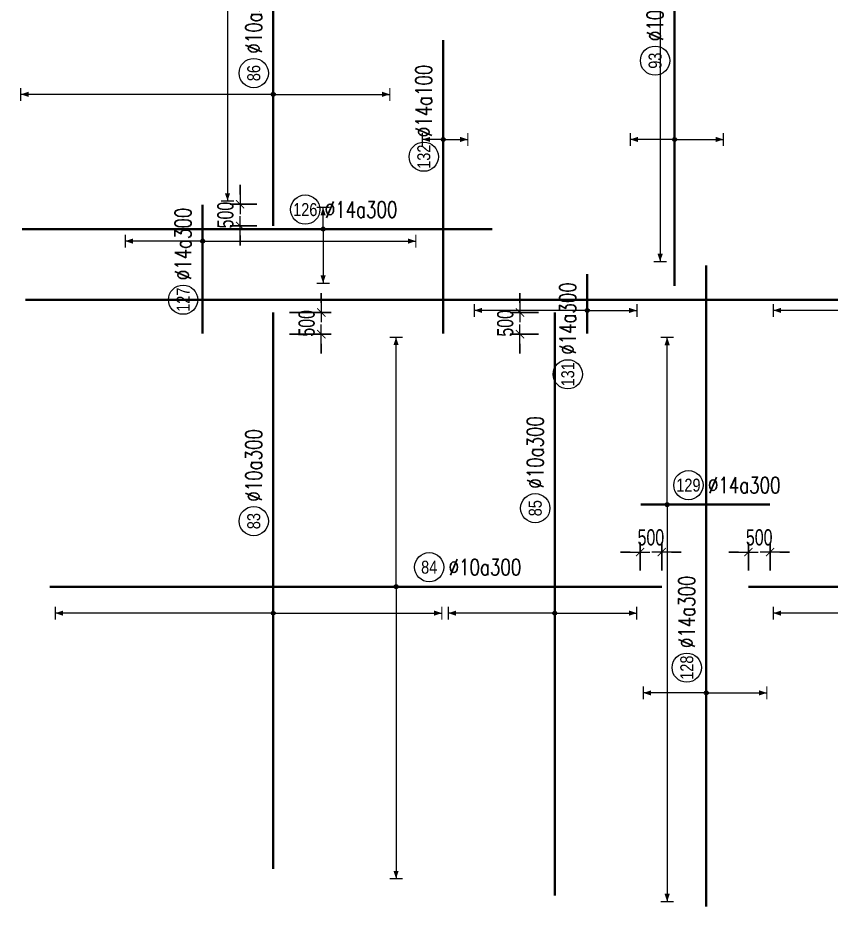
# Model space of a CAD drawing. Header units: millimetres. Extents: x -179076 to 505271, y -18667 to 80933.
# Drawn here: x 29846 to 48629, y 37214 to 58000 of the extents above; entities that cross this region are included whole.
import ezdxf
from ezdxf.enums import TextEntityAlignment as Align

# ---------------------------------------------------------------- set-up
doc = ezdxf.new("R2010")
doc.units = ezdxf.units.MM
doc.layers.get('0').update_dxf_attribs({"lineweight": 20})
doc.layers.get('Defpoints').update_dxf_attribs({"color": 151, "lineweight": 9})
for name, color, linetype, lineweight in [('NDC_S_DIM', 1, 'Continuous', 15), ('NDC_S_REBAR', 4, 'Continuous', 35), ('NDC_S_VN TEXT', 7, 'Continuous', 20)]:
    doc.layers.add(name, color=color, linetype=linetype, lineweight=lineweight)
doc.styles.add('ARIAL', font='arial.ttf', dxfattribs={"width": 0.8})
doc.styles.add('NDC_DIM', font='', dxfattribs={"width": 0.75})
doc.styles.add('NDC_EN TXT', font='romans.shx', dxfattribs={"width": 0.8})
doc.styles.get('NDC_DIM').set_extended_font_data('Dotum')
doc.dimstyles.new('NDC_dim_150', dxfattribs={"dimscale": 150, "dimtxt": 2.5, "dimasz": 1.5, "dimexe": 1.5, "dimexo": 2.5, "dimgap": 1, "dimtad": 1, "dimdec": 0, "dimzin": 0, "dimdsep": 46, "dimtxsty": 'NDC_DIM', "dimblk": 'DIMMARK', "dimcen": 0.09, "dimdle": 1.2, "dimclrd": 1, "dimclre": 1, "dimclrt": 3, "dimadec": 0, "dimazin": 0, "dimtfac": 1, "dimtdec": 0, "dimtix": 1, "dimtofl": 0, "dimtmove": 0, "dimatfit": 3, "dimfxl": 8, "dimfxlon": 1, "dimtolj": 1, "dimtzin": 0, "dimarcsym": 0})

# ---------------------------------------------------------------- blocks, each defined once
blk = doc.blocks.new('DIMMARK')
at = {"layer": 'NDC_S_DIM', "color": 1}
blk.add_line((-1.5, 0), (1, 0), dxfattribs=at)
at = {"layer": 'NDC_S_DIM', "color": 2, "const_width": 0.1}
blk.add_lwpolyline([(-0.424, -0.424), (0.424, 0.424)], dxfattribs=at)
blk = doc.blocks.new('*D261')
at = {"layer": 'Defpoints', "color": 0, "transparency": 16777216}
for p in [(47200, 45665), (46700, 44864), (47200, 44864)]:
    blk.add_point(p, dxfattribs=at)
at = {"layer": 'NDC_S_DIM', "color": 1, "lineweight": -2, "transparency": 16777216}
for p, q in [((46700, 45239), (46700, 45890)), ((47200, 45239), (47200, 45890)), ((46475, 45665), (46250, 45665)), ((47425, 45665), (47650, 45665))]:
    blk.add_line(p, q, dxfattribs=at)
at = {"layer": 'NDC_S_DIM', "color": 1, "lineweight": -2, "transparency": 16777216, "xscale": 225, "yscale": 225, "zscale": 225}
blk.add_blockref('DIMMARK', (46700, 45665), dxfattribs=at)
at = {"layer": 'NDC_S_DIM', "color": 1, "lineweight": -2, "transparency": 16777216, "xscale": 225, "yscale": 225, "zscale": 225, "rotation": 180}
blk.add_blockref('DIMMARK', (47200, 45665), dxfattribs=at)
at = {"layer": 'NDC_S_DIM', "color": 3, "transparency": 16777216, "insert": (46950, 46003), "char_height": 375, "attachment_point": 5, "style": 'NDC_DIM'}
blk.add_mtext('\\A1;500', dxfattribs=at)
blk = doc.blocks.new('*D262')
at = {"layer": 'Defpoints', "color": 0, "transparency": 16777216}
for p in [(44200, 45665), (44200, 44864), (44700, 44864)]:
    blk.add_point(p, dxfattribs=at)
at = {"layer": 'NDC_S_DIM', "color": 1, "lineweight": -2, "transparency": 16777216}
for p, q in [((44200, 45239), (44200, 45890)), ((44700, 45239), (44700, 45890)), ((43975, 45665), (43750, 45665)), ((44925, 45665), (45150, 45665))]:
    blk.add_line(p, q, dxfattribs=at)
at = {"layer": 'NDC_S_DIM', "color": 1, "lineweight": -2, "transparency": 16777216, "xscale": 225, "yscale": 225, "zscale": 225}
blk.add_blockref('DIMMARK', (44200, 45665), dxfattribs=at)
at = {"layer": 'NDC_S_DIM', "color": 1, "lineweight": -2, "transparency": 16777216, "xscale": 225, "yscale": 225, "zscale": 225, "rotation": 180}
blk.add_blockref('DIMMARK', (44700, 45665), dxfattribs=at)
at = {"layer": 'NDC_S_DIM', "color": 3, "transparency": 16777216, "insert": (44450, 46003), "char_height": 375, "attachment_point": 5, "style": 'NDC_DIM'}
blk.add_mtext('\\A1;500', dxfattribs=at)
blk = doc.blocks.new('*D268')
at = {"layer": 'Defpoints', "color": 0, "transparency": 16777216}
for p in [(42230, 51198), (41429, 50698), (42230, 50698)]:
    blk.add_point(p, dxfattribs=at)
at = {"layer": 'NDC_S_DIM', "color": 1, "lineweight": -2, "transparency": 16777216}
for p, q in [((41429, 51423), (41429, 51648)), ((41855, 51198), (41204, 51198)), ((41855, 50698), (41204, 50698)), ((41429, 50473), (41429, 50248))]:
    blk.add_line(p, q, dxfattribs=at)
at = {"layer": 'NDC_S_DIM', "color": 1, "lineweight": -2, "transparency": 16777216, "xscale": 225, "yscale": 225, "zscale": 225}
for p, rotation in [((41429, 51198), 270), ((41429, 50698), 90)]:
    blk.add_blockref('DIMMARK', p, dxfattribs=dict(at, rotation=rotation))
at = {"layer": 'NDC_S_DIM', "color": 3, "transparency": 16777216, "insert": (41091, 50948), "char_height": 375, "attachment_point": 5, "rotation": 90, "style": 'NDC_DIM'}
blk.add_mtext('\\A1;500', dxfattribs=at)
blk = doc.blocks.new('*D270')
at = {"layer": 'Defpoints', "color": 0, "transparency": 16777216}
for p in [(34969, 53698), (35734, 53698), (35734, 53198)]:
    blk.add_point(p, dxfattribs=at)
at = {"layer": 'NDC_S_DIM', "color": 1, "lineweight": -2, "transparency": 16777216}
for p, q in [((34969, 53923), (34969, 54148)), ((35359, 53698), (34744, 53698)), ((35359, 53198), (34744, 53198)), ((34969, 52973), (34969, 52748))]:
    blk.add_line(p, q, dxfattribs=at)
at = {"layer": 'NDC_S_DIM', "color": 1, "lineweight": -2, "transparency": 16777216, "xscale": 225, "yscale": 225, "zscale": 225}
for p, rotation in [((34969, 53698), 270), ((34969, 53198), 90)]:
    blk.add_blockref('DIMMARK', p, dxfattribs=dict(at, rotation=rotation))
at = {"layer": 'NDC_S_DIM', "color": 3, "transparency": 16777216, "insert": (34632, 53448), "char_height": 375, "attachment_point": 5, "rotation": 90, "style": 'NDC_DIM'}
blk.add_mtext('\\A1;500', dxfattribs=at)
blk = doc.blocks.new('*D272')
at = {"layer": 'Defpoints', "color": 0, "transparency": 16777216}
for p in [(35734, 51198), (35734, 50698), (36845, 50698)]:
    blk.add_point(p, dxfattribs=at)
at = {"layer": 'NDC_S_DIM', "color": 1, "lineweight": -2, "transparency": 16777216}
for p, q in [((36845, 51423), (36845, 51648)), ((36109, 51198), (37070, 51198)), ((36109, 50698), (37070, 50698)), ((36845, 50473), (36845, 50248))]:
    blk.add_line(p, q, dxfattribs=at)
at = {"layer": 'NDC_S_DIM', "color": 1, "lineweight": -2, "transparency": 16777216, "xscale": 225, "yscale": 225, "zscale": 225}
for p, rotation in [((36845, 51198), 270), ((36845, 50698), 90)]:
    blk.add_blockref('DIMMARK', p, dxfattribs=dict(at, rotation=rotation))
at = {"layer": 'NDC_S_DIM', "color": 3, "transparency": 16777216, "insert": (36507, 50948), "char_height": 375, "attachment_point": 5, "rotation": 90, "style": 'NDC_DIM'}
blk.add_mtext('\\A1;500', dxfattribs=at)
blk = doc.blocks.new('*U422')
h = blk.add_hatch(color=6)
edge = h.paths.add_edge_path()
edge.add_arc((-2.99, 0), 0.3, 0, 360)
at = {"layer": 'NDC_S_DIM', "color": 8}
for q in [(-2.99, 38.39), (-2.99, -44.96)]:
    blk.add_line((-2.99, 0), q, dxfattribs=at)
for points in [[(-3.99, 38.39, 0.2, 0.2, 0), (-1.99, 38.39, 0, 0, 0)], [(-3.99, -44.96, 0.2, 0.2, 0), (-1.99, -44.96, 0, 0, 0)]]:
    blk.add_lwpolyline(points, format="xyseb", dxfattribs=at)
at = {"layer": 'NDC_S_DIM'}
blk.add_circle((2.1, 3), 2.25, dxfattribs=at)
at = {"layer": 'NDC_S_DIM', "color": 6}
blk.add_circle((-2.99, 0), 0.3, dxfattribs=at)
at = {"layer": 'NDC_S_DIM', "color": 8}
for points in [[(-3.39, 37.19), (-2.99, 38.39), (-2.59, 37.19)], [(-3.39, -43.76), (-2.99, -44.96), (-2.59, -43.76)]]:
    blk.add_solid(points, dxfattribs=at)
at = {"layer": 'NDC_S_REBAR'}
for p, q in [((0, 0), (-56.25, 0)), ((-56.25, 0), (-56.25, 0)), ((0, 0), (37.88, 0)), ((37.88, 0), (37.88, 0)), ((37.88, 0), (37.88, 0)), ((-56.25, 0), (-56.25, 0))]:
    blk.add_line(p, q, dxfattribs=at)
at = {"layer": 'NDC_S_VN TEXT', "color": 3, "style": 'NDC_EN TXT', "width": 0.75}
blk.add_attdef('DKT', (5.1, 1.75), '', height=2.5, dxfattribs=at)
at = {"layer": 'NDC_S_VN TEXT', "style": 'ARIAL', "width": 0.8}
blk.add_attdef('KHT', text='', height=2, dxfattribs=at).set_placement((2.1, 3), align=Align.MIDDLE_CENTER)
blk = doc.blocks.new('*U421')
h = blk.add_hatch(color=6)
edge = h.paths.add_edge_path()
edge.add_arc((-7.93, 0), 0.3, 0, 360)
at = {"layer": 'NDC_S_DIM', "color": 8}
for q in [(-7.93, 38.39), (-7.93, -50.28)]:
    blk.add_line((-7.93, 0), q, dxfattribs=at)
for points in [[(-8.93, 38.39, 0.2, 0.2, 0), (-6.93, 38.39, 0, 0, 0)], [(-8.93, -50.28, 0.2, 0.2, 0), (-6.93, -50.28, 0, 0, 0)]]:
    blk.add_lwpolyline(points, format="xyseb", dxfattribs=at)
at = {"layer": 'NDC_S_DIM'}
blk.add_circle((-2.39, 3), 2.25, dxfattribs=at)
at = {"layer": 'NDC_S_DIM', "color": 6}
blk.add_circle((-7.93, 0), 0.3, dxfattribs=at)
at = {"layer": 'NDC_S_DIM', "color": 8}
for points in [[(-8.33, 37.19), (-7.93, 38.39), (-7.53, 37.19)], [(-8.33, -49.08), (-7.93, -50.28), (-7.53, -49.08)]]:
    blk.add_solid(points, dxfattribs=at)
at = {"layer": 'NDC_S_REBAR'}
for p, q in [((0, 0), (-26.16, 0)), ((-26.16, 0), (-26.16, 0)), ((0, 0), (20.5, 0)), ((20.5, 0), (20.5, 0)), ((20.5, 0), (20.5, 0)), ((-26.16, 0), (-26.16, 0))]:
    blk.add_line(p, q, dxfattribs=at)
at = {"layer": 'NDC_S_VN TEXT', "color": 3, "style": 'NDC_EN TXT', "width": 0.75}
blk.add_attdef('DKT', (0.61, 1.75), '', height=2.5, dxfattribs=at)
at = {"layer": 'NDC_S_VN TEXT', "style": 'ARIAL', "width": 0.8}
blk.add_attdef('KHT', text='', height=2, dxfattribs=at).set_placement((-2.39, 3), align=Align.MIDDLE_CENTER)
blk = doc.blocks.new('*U416')
h = blk.add_hatch(color=6)
edge = h.paths.add_edge_path()
edge.add_arc((4.7, 0), 0.3, 0, 360)
at = {"layer": 'NDC_S_DIM', "color": 8}
for q in [(4.7, 20.63), (4.7, -35.71)]:
    blk.add_line((4.7, 0), q, dxfattribs=at)
for points in [[(3.7, 20.63, 0.2, 0.2, 0), (5.7, 20.63, 0, 0, 0)], [(3.7, -35.71, 0.2, 0.2, 0), (5.7, -35.71, 0, 0, 0)]]:
    blk.add_lwpolyline(points, format="xyseb", dxfattribs=at)
at = {"layer": 'NDC_S_DIM'}
blk.add_circle((14.92, 3), 2.25, dxfattribs=at)
at = {"layer": 'NDC_S_DIM', "color": 6}
blk.add_circle((4.7, 0), 0.3, dxfattribs=at)
at = {"layer": 'NDC_S_DIM', "color": 8}
for points in [[(4.3, 19.43), (4.7, 20.63), (5.1, 19.43)], [(4.3, -34.51), (4.7, -35.71), (5.1, -34.51)]]:
    blk.add_solid(points, dxfattribs=at)
at = {"layer": 'NDC_S_REBAR'}
for p, q in [((0, 0), (-27.53, 0)), ((-27.53, 0), (-27.53, 0)), ((0, 0), (45.4, 0)), ((45.4, 0), (45.4, 0)), ((45.4, 0), (45.4, 0)), ((-27.53, 0), (-27.53, 0))]:
    blk.add_line(p, q, dxfattribs=at)
at = {"layer": 'NDC_S_VN TEXT', "color": 3, "style": 'NDC_EN TXT', "width": 0.75}
blk.add_attdef('DKT', (17.92, 1.75), '', height=2.5, dxfattribs=at)
at = {"layer": 'NDC_S_VN TEXT', "style": 'ARIAL', "width": 0.8}
blk.add_attdef('KHT', text='', height=2, dxfattribs=at).set_placement((14.92, 3), align=Align.MIDDLE_CENTER)
blk = doc.blocks.new('*U411')
h = blk.add_hatch(color=6)
edge = h.paths.add_edge_path()
edge.add_arc((-5.66, 0), 0.3, 0, 360)
at = {"layer": 'NDC_S_DIM', "color": 8}
for q in [(-5.66, 25.75), (-5.66, -61.12)]:
    blk.add_line((-5.66, 0), q, dxfattribs=at)
for points in [[(-6.66, 25.75, 0.2, 0.2, 0), (-4.66, 25.75, 0, 0, 0)], [(-6.66, -61.12, 0.2, 0.2, 0), (-4.66, -61.12, 0, 0, 0)]]:
    blk.add_lwpolyline(points, format="xyseb", dxfattribs=at)
at = {"layer": 'NDC_S_DIM'}
blk.add_circle((-2.39, 3), 2.25, dxfattribs=at)
at = {"layer": 'NDC_S_DIM', "color": 6}
blk.add_circle((-5.66, 0), 0.3, dxfattribs=at)
at = {"layer": 'NDC_S_DIM', "color": 8}
for points in [[(-6.06, 24.55), (-5.66, 25.75), (-5.26, 24.55)], [(-6.06, -59.92), (-5.66, -61.12), (-5.26, -59.92)]]:
    blk.add_solid(points, dxfattribs=at)
at = {"layer": 'NDC_S_REBAR'}
for p, q in [((0, 0), (-9.73, 0)), ((-9.73, 0), (-9.73, 0)), ((0, 0), (10.15, 0)), ((10.15, 0), (10.15, 0)), ((10.15, 0), (10.15, 0)), ((-9.73, 0), (-9.73, 0))]:
    blk.add_line(p, q, dxfattribs=at)
at = {"layer": 'NDC_S_VN TEXT', "color": 3, "style": 'NDC_EN TXT', "width": 0.75}
blk.add_attdef('DKT', (0.61, 1.75), '', height=2.5, dxfattribs=at)
at = {"layer": 'NDC_S_VN TEXT', "style": 'ARIAL', "width": 0.8}
blk.add_attdef('KHT', text='', height=2, dxfattribs=at).set_placement((-2.39, 3), align=Align.MIDDLE_CENTER)
blk = doc.blocks.new('*U402')
h = blk.add_hatch(color=6)
edge = h.paths.add_edge_path()
edge.add_arc((-5.66, 0), 0.3, 0, 360)
at = {"layer": 'NDC_S_DIM', "color": 8}
for q in [(-5.66, 16.37), (-5.66, -12.63)]:
    blk.add_line((-5.66, 0), q, dxfattribs=at)
for points in [[(-6.66, 16.37, 0.2, 0.2, 0), (-4.66, 16.37, 0, 0, 0)], [(-6.66, -12.63, 0.2, 0.2, 0), (-4.66, -12.63, 0, 0, 0)]]:
    blk.add_lwpolyline(points, format="xyseb", dxfattribs=at)
at = {"layer": 'NDC_S_DIM'}
blk.add_circle((10.5, 3), 2.25, dxfattribs=at)
at = {"layer": 'NDC_S_DIM', "color": 6}
blk.add_circle((-5.66, 0), 0.3, dxfattribs=at)
at = {"layer": 'NDC_S_DIM', "color": 8}
for points in [[(-6.06, 15.17), (-5.66, 16.37), (-5.26, 15.17)], [(-6.06, -11.43), (-5.66, -12.63), (-5.26, -11.43)]]:
    blk.add_solid(points, dxfattribs=at)
at = {"layer": 'NDC_S_REBAR'}
for p, q in [((0, 0), (-49.13, 0)), ((-49.13, 0), (-49.13, 0)), ((0, 0), (40.64, 0)), ((40.64, 0), (40.64, 0)), ((40.64, 0), (40.64, 0)), ((-49.13, 0), (-49.13, 0))]:
    blk.add_line(p, q, dxfattribs=at)
at = {"layer": 'NDC_S_VN TEXT', "color": 3, "style": 'NDC_EN TXT', "width": 0.75}
blk.add_attdef('DKT', (13.5, 1.75), '', height=2.5, dxfattribs=at)
at = {"layer": 'NDC_S_VN TEXT', "style": 'ARIAL', "width": 0.8}
blk.add_attdef('KHT', text='', height=2, dxfattribs=at).set_placement((10.5, 3), align=Align.MIDDLE_CENTER)
blk = doc.blocks.new('*U401')
h = blk.add_hatch(color=6)
edge = h.paths.add_edge_path()
edge.add_arc((-5.66, 0), 0.3, 0, 360)
at = {"layer": 'NDC_S_DIM', "color": 8}
for q in [(-5.66, 22.82), (-5.66, -16.18)]:
    blk.add_line((-5.66, 0), q, dxfattribs=at)
for points in [[(-6.66, 22.82, 0.2, 0.2, 0), (-4.66, 22.82, 0, 0, 0)], [(-6.66, -16.18, 0.2, 0.2, 0), (-4.66, -16.18, 0, 0, 0)]]:
    blk.add_lwpolyline(points, format="xyseb", dxfattribs=at)
at = {"layer": 'NDC_S_DIM'}
blk.add_circle((-2.39, 3), 2.25, dxfattribs=at)
at = {"layer": 'NDC_S_DIM', "color": 6}
blk.add_circle((-5.66, 0), 0.3, dxfattribs=at)
at = {"layer": 'NDC_S_DIM', "color": 8}
for points in [[(-6.06, 21.62), (-5.66, 22.82), (-5.26, 21.62)], [(-6.06, -14.98), (-5.66, -16.18), (-5.26, -14.98)]]:
    blk.add_solid(points, dxfattribs=at)
at = {"layer": 'NDC_S_REBAR'}
for p, q in [((0, 0), (-52.6, 0)), ((-52.6, 0), (-52.6, 0)), ((0, 0), (40.64, 0)), ((40.64, 0), (40.64, 0)), ((40.64, 0), (40.64, 0)), ((-52.6, 0), (-52.6, 0))]:
    blk.add_line(p, q, dxfattribs=at)
at = {"layer": 'NDC_S_VN TEXT', "color": 3, "style": 'NDC_EN TXT', "width": 0.75}
blk.add_attdef('DKT', (0.61, 1.75), '', height=2.5, dxfattribs=at)
at = {"layer": 'NDC_S_VN TEXT', "style": 'ARIAL', "width": 0.8}
blk.add_attdef('KHT', text='', height=2, dxfattribs=at).set_placement((-2.39, 3), align=Align.MIDDLE_CENTER)
blk = doc.blocks.new('*U393')
h = blk.add_hatch(color=6)
edge = h.paths.add_edge_path()
edge.add_arc((-26.39, 0), 0.3, 0, 360)
at = {"layer": 'NDC_S_DIM', "color": 8}
for q in [(-26.39, 9.68), (-26.39, -9.32)]:
    blk.add_line((-26.39, 0), q, dxfattribs=at)
for points in [[(-27.39, 9.68, 0.2, 0.2, 0), (-25.39, 9.68, 0, 0, 0)], [(-27.39, -9.32, 0.2, 0.2, 0), (-25.39, -9.32, 0, 0, 0)]]:
    blk.add_lwpolyline(points, format="xyseb", dxfattribs=at)
at = {"layer": 'NDC_S_DIM'}
blk.add_circle((-22.5, 3), 2.25, dxfattribs=at)
at = {"layer": 'NDC_S_DIM', "color": 6}
blk.add_circle((-26.39, 0), 0.3, dxfattribs=at)
at = {"layer": 'NDC_S_DIM', "color": 8}
for points in [[(-26.79, 8.48), (-26.39, 9.68), (-25.99, 8.48)], [(-26.79, -8.12), (-26.39, -9.32), (-25.99, -8.12)]]:
    blk.add_solid(points, dxfattribs=at)
at = {"layer": 'NDC_S_REBAR'}
for p, q in [((0, 0), (-59.28, 0)), ((-59.28, 0), (-59.28, 0)), ((0, 0), (39.42, 0)), ((39.42, 0), (39.42, 0)), ((39.42, 0), (39.42, 0)), ((-59.28, 0), (-59.28, 0))]:
    blk.add_line(p, q, dxfattribs=at)
at = {"layer": 'NDC_S_VN TEXT', "color": 3, "style": 'NDC_EN TXT', "width": 0.75}
blk.add_attdef('DKT', (-19.5, 1.75), '', height=2.5, dxfattribs=at)
at = {"layer": 'NDC_S_VN TEXT', "style": 'ARIAL', "width": 0.8}
blk.add_attdef('KHT', text='', height=2, dxfattribs=at).set_placement((-22.5, 3), align=Align.MIDDLE_CENTER)
blk = doc.blocks.new('*U380')
h = blk.add_hatch(color=6)
edge = h.paths.add_edge_path()
edge.add_arc((-1.02, 0), 0.3, 0, 360)
at = {"layer": 'NDC_S_DIM', "color": 8}
for q in [(-1.02, 17.37), (-1.02, -7.63)]:
    blk.add_line((-1.02, 0), q, dxfattribs=at)
for points in [[(-2.02, 17.37, 0.2, 0.2, 0), (-0.02, 17.37, 0, 0, 0)], [(-2.02, -7.63, 0.2, 0.2, 0), (-0.02, -7.63, 0, 0, 0)]]:
    blk.add_lwpolyline(points, format="xyseb", dxfattribs=at)
at = {"layer": 'NDC_S_DIM'}
blk.add_circle((-10.86, 3), 2.25, dxfattribs=at)
at = {"layer": 'NDC_S_DIM', "color": 6}
blk.add_circle((-1.02, 0), 0.3, dxfattribs=at)
at = {"layer": 'NDC_S_DIM', "color": 8}
for points in [[(-1.42, 16.17), (-1.02, 17.37), (-0.62, 16.17)], [(-1.42, -6.43), (-1.02, -7.63), (-0.62, -6.43)]]:
    blk.add_solid(points, dxfattribs=at)
at = {"layer": 'NDC_S_REBAR'}
for p, q in [((0, 0), (-4.57, 0)), ((-4.57, 0), (-4.57, 0)), ((0, 0), (4.56, 0)), ((4.56, 0), (4.56, 0)), ((4.56, 0), (4.56, 0)), ((-4.57, 0), (-4.57, 0))]:
    blk.add_line(p, q, dxfattribs=at)
at = {"layer": 'NDC_S_VN TEXT', "color": 3, "style": 'NDC_EN TXT', "width": 0.75}
blk.add_attdef('DKT', (-7.86, 1.75), '', height=2.5, dxfattribs=at)
at = {"layer": 'NDC_S_VN TEXT', "style": 'ARIAL', "width": 0.8}
blk.add_attdef('KHT', text='', height=2, dxfattribs=at).set_placement((-10.86, 3), align=Align.MIDDLE_CENTER)
blk = doc.blocks.new('*U379')
h = blk.add_hatch(color=6)
edge = h.paths.add_edge_path()
edge.add_arc((-1.02, 0), 0.3, 0, 360)
at = {"layer": 'NDC_S_DIM', "color": 8}
for q in [(-1.02, 15.92), (-1.02, -23.08)]:
    blk.add_line((-1.02, 0), q, dxfattribs=at)
for points in [[(-2.02, 15.92, 0.2, 0.2, 0), (-0.02, 15.92, 0, 0, 0)], [(-2.02, -23.08, 0.2, 0.2, 0), (-0.02, -23.08, 0, 0, 0)]]:
    blk.add_lwpolyline(points, format="xyseb", dxfattribs=at)
at = {"layer": 'NDC_S_DIM'}
blk.add_circle((1.87, 3), 2.25, dxfattribs=at)
at = {"layer": 'NDC_S_DIM', "color": 6}
blk.add_circle((-1.02, 0), 0.3, dxfattribs=at)
at = {"layer": 'NDC_S_DIM', "color": 8}
for points in [[(-1.42, 14.72), (-1.02, 15.92), (-0.62, 14.72)], [(-1.42, -21.88), (-1.02, -23.08), (-0.62, -21.88)]]:
    blk.add_solid(points, dxfattribs=at)
at = {"layer": 'NDC_S_REBAR'}
for p, q in [((0, 0), (-4.57, 0)), ((-4.57, 0), (-4.57, 0)), ((0, 0), (5.9, 0)), ((5.9, 0), (5.9, 0)), ((5.9, 0), (5.9, 0)), ((-4.57, 0), (-4.57, 0))]:
    blk.add_line(p, q, dxfattribs=at)
at = {"layer": 'NDC_S_VN TEXT', "color": 3, "style": 'NDC_EN TXT', "width": 0.75}
blk.add_attdef('DKT', (4.87, 1.75), '', height=2.5, dxfattribs=at)
at = {"layer": 'NDC_S_VN TEXT', "style": 'ARIAL', "width": 0.8}
blk.add_attdef('KHT', text='', height=2, dxfattribs=at).set_placement((1.87, 3), align=Align.MIDDLE_CENTER)
blk = doc.blocks.new('*U376')
at = {"layer": 'NDC_S_REBAR'}
for p, q in [((0, 0), (-107.86, 0)), ((-107.86, 0), (-107.86, 0)), ((0, 0), (281.19, 0)), ((-107.86, 0), (-107.86, 0))]:
    blk.add_line(p, q, dxfattribs=at)
at = {"layer": 'NDC_S_VN TEXT', "style": 'ARIAL', "width": 0.8}
blk.add_attdef('KHT', text='', height=2, dxfattribs=at).set_placement((35.24, -3.03), align=Align.MIDDLE_CENTER)
at = {"layer": 'NDC_S_VN TEXT', "color": 3, "style": 'NDC_EN TXT', "width": 0.75}
blk.add_attdef('DKT', (38.24, -4.28), '', height=2.5, dxfattribs=at)
blk = doc.blocks.new('*U372')
h = blk.add_hatch(color=6)
edge = h.paths.add_edge_path()
edge.add_arc((-5.86, 0), 0.3, 0, 360)
at = {"layer": 'NDC_S_DIM', "color": 8}
for q in [(-5.86, 26.81), (-5.86, -48.19)]:
    blk.add_line((-5.86, 0), q, dxfattribs=at)
for points in [[(-6.86, 26.81, 0.2, 0.2, 0), (-4.86, 26.81, 0, 0, 0)], [(-6.86, -48.19, 0.2, 0.2, 0), (-4.86, -48.19, 0, 0, 0)]]:
    blk.add_lwpolyline(points, format="xyseb", dxfattribs=at)
at = {"layer": 'NDC_S_DIM'}
blk.add_circle((-8.54, 3), 2.25, dxfattribs=at)
at = {"layer": 'NDC_S_DIM', "color": 6}
blk.add_circle((-5.86, 0), 0.3, dxfattribs=at)
at = {"layer": 'NDC_S_DIM', "color": 8}
for points in [[(-6.26, 25.61), (-5.86, 26.81), (-5.46, 25.61)], [(-6.26, -46.99), (-5.86, -48.19), (-5.46, -46.99)]]:
    blk.add_solid(points, dxfattribs=at)
at = {"layer": 'NDC_S_REBAR'}
for p, q in [((0, 0), (-12.82, 0)), ((-12.82, 0), (-12.82, 0)), ((0, 0), (6.25, 0)), ((6.25, 0), (6.25, 0)), ((6.25, 0), (6.25, 0)), ((-12.82, 0), (-12.82, 0))]:
    blk.add_line(p, q, dxfattribs=at)
at = {"layer": 'NDC_S_VN TEXT', "color": 3, "style": 'NDC_EN TXT', "width": 0.75}
blk.add_attdef('DKT', (-5.54, 1.75), '', height=2.5, dxfattribs=at)
at = {"layer": 'NDC_S_VN TEXT', "style": 'ARIAL', "width": 0.8}
blk.add_attdef('KHT', text='', height=2, dxfattribs=at).set_placement((-8.54, 3), align=Align.MIDDLE_CENTER)
blk = doc.blocks.new('*U371')
h = blk.add_hatch(color=6)
edge = h.paths.add_edge_path()
edge.add_arc((-5.86, 0), 0.3, 0, 360)
at = {"layer": 'NDC_S_DIM', "color": 8}
for q in [(-5.86, 6.81), (-5.86, -7.52)]:
    blk.add_line((-5.86, 0), q, dxfattribs=at)
for points in [[(-6.86, 6.81, 0.2, 0.2, 0), (-4.86, 6.81, 0, 0, 0)], [(-6.86, -7.52, 0.2, 0.2, 0), (-4.86, -7.52, 0, 0, 0)]]:
    blk.add_lwpolyline(points, format="xyseb", dxfattribs=at)
at = {"layer": 'NDC_S_DIM'}
blk.add_circle((6.27, 3), 2.25, dxfattribs=at)
at = {"layer": 'NDC_S_DIM', "color": 6}
blk.add_circle((-5.86, 0), 0.3, dxfattribs=at)
at = {"layer": 'NDC_S_DIM', "color": 8}
for points in [[(-6.26, 5.61), (-5.86, 6.81), (-5.46, 5.61)], [(-6.26, -6.32), (-5.86, -7.52), (-5.46, -6.32)]]:
    blk.add_solid(points, dxfattribs=at)
at = {"layer": 'NDC_S_REBAR'}
for p, q in [((0, 0), (-28.4, 0)), ((-28.4, 0), (-28.4, 0)), ((0, 0), (54.07, 0)), ((54.07, 0), (54.07, 0)), ((54.07, 0), (54.07, 0)), ((-28.4, 0), (-28.4, 0))]:
    blk.add_line(p, q, dxfattribs=at)
at = {"layer": 'NDC_S_VN TEXT', "color": 3, "style": 'NDC_EN TXT', "width": 0.75}
blk.add_attdef('DKT', (9.27, 1.75), '', height=2.5, dxfattribs=at)
at = {"layer": 'NDC_S_VN TEXT', "style": 'ARIAL', "width": 0.8}
blk.add_attdef('KHT', text='', height=2, dxfattribs=at).set_placement((6.27, 3), align=Align.MIDDLE_CENTER)
blk = doc.blocks.new('*U369')
h = blk.add_hatch(color=6)
edge = h.paths.add_edge_path()
edge.add_arc((-5.66, 0), 0.3, 0, 360)
at = {"layer": 'NDC_S_DIM', "color": 8}
for q in [(-5.66, 33.52), (-5.66, -25.94)]:
    blk.add_line((-5.66, 0), q, dxfattribs=at)
for points in [[(-6.66, 33.52, 0.2, 0.2, 0), (-4.66, 33.52, 0, 0, 0)], [(-6.66, -25.94, 0.2, 0.2, 0), (-4.66, -25.94, 0, 0, 0)]]:
    blk.add_lwpolyline(points, format="xyseb", dxfattribs=at)
at = {"layer": 'NDC_S_DIM'}
blk.add_circle((8.51, 3), 2.25, dxfattribs=at)
at = {"layer": 'NDC_S_DIM', "color": 6}
blk.add_circle((-5.66, 0), 0.3, dxfattribs=at)
at = {"layer": 'NDC_S_DIM', "color": 8}
for points in [[(-6.06, 32.32), (-5.66, 33.52), (-5.26, 32.32)], [(-6.06, -24.74), (-5.66, -25.94), (-5.26, -24.74)]]:
    blk.add_solid(points, dxfattribs=at)
at = {"layer": 'NDC_S_REBAR'}
for p, q in [((0, 0), (-45.02, 0)), ((-45.02, 0), (-45.02, 0)), ((0, 0), (40.64, 0)), ((40.64, 0), (40.64, 0)), ((40.64, 0), (40.64, 0)), ((-45.02, 0), (-45.02, 0))]:
    blk.add_line(p, q, dxfattribs=at)
at = {"layer": 'NDC_S_VN TEXT', "color": 3, "style": 'NDC_EN TXT', "width": 0.75}
blk.add_attdef('DKT', (11.51, 1.75), '', height=2.5, dxfattribs=at)
at = {"layer": 'NDC_S_VN TEXT', "style": 'ARIAL', "width": 0.8}
blk.add_attdef('KHT', text='', height=2, dxfattribs=at).set_placement((8.51, 3), align=Align.MIDDLE_CENTER)
blk = doc.blocks.new('*U367')
h = blk.add_hatch(color=6)
edge = h.paths.add_edge_path()
edge.add_arc((-5.66, 0), 0.3, 0, 360)
at = {"layer": 'NDC_S_DIM', "color": 8}
for q in [(-5.66, 38.84), (-5.66, -17.94)]:
    blk.add_line((-5.66, 0), q, dxfattribs=at)
for points in [[(-6.66, 38.84, 0.2, 0.2, 0), (-4.66, 38.84, 0, 0, 0)], [(-6.66, -17.94, 0.2, 0.2, 0), (-4.66, -17.94, 0, 0, 0)]]:
    blk.add_lwpolyline(points, format="xyseb", dxfattribs=at)
at = {"layer": 'NDC_S_DIM'}
blk.add_circle((-2.39, 3), 2.25, dxfattribs=at)
at = {"layer": 'NDC_S_DIM', "color": 6}
blk.add_circle((-5.66, 0), 0.3, dxfattribs=at)
at = {"layer": 'NDC_S_DIM', "color": 8}
for points in [[(-6.06, 37.64), (-5.66, 38.84), (-5.26, 37.64)], [(-6.06, -16.74), (-5.66, -17.94), (-5.26, -16.74)]]:
    blk.add_solid(points, dxfattribs=at)
at = {"layer": 'NDC_S_REBAR'}
for p, q in [((0, 0), (-25.91, 0)), ((-25.91, 0), (-25.91, 0)), ((0, 0), (38.09, 0)), ((38.09, 0), (38.09, 0)), ((38.09, 0), (38.09, 0)), ((-25.91, 0), (-25.91, 0))]:
    blk.add_line(p, q, dxfattribs=at)
at = {"layer": 'NDC_S_VN TEXT', "color": 3, "style": 'NDC_EN TXT', "width": 0.75}
blk.add_attdef('DKT', (0.61, 1.75), '', height=2.5, dxfattribs=at)
at = {"layer": 'NDC_S_VN TEXT', "style": 'ARIAL', "width": 0.8}
blk.add_attdef('KHT', text='', height=2, dxfattribs=at).set_placement((-2.39, 3), align=Align.MIDDLE_CENTER)
blk = doc.blocks.new('*U366')
h = blk.add_hatch(color=6)
edge = h.paths.add_edge_path()
edge.add_arc((-1.02, 0), 0.3, 0, 360)
at = {"layer": 'NDC_S_DIM', "color": 8}
for q in [(-1.02, 11.9), (-1.02, -32.8)]:
    blk.add_line((-1.02, 0), q, dxfattribs=at)
for points in [[(-2.02, 11.9, 0.2, 0.2, 0), (-0.02, 11.9, 0, 0, 0)], [(-2.02, -32.8, 0.2, 0.2, 0), (-0.02, -32.8, 0, 0, 0)]]:
    blk.add_lwpolyline(points, format="xyseb", dxfattribs=at)
at = {"layer": 'NDC_S_DIM'}
blk.add_circle((-10.04, 3), 2.25, dxfattribs=at)
at = {"layer": 'NDC_S_DIM', "color": 6}
blk.add_circle((-1.02, 0), 0.3, dxfattribs=at)
at = {"layer": 'NDC_S_DIM', "color": 8}
for points in [[(-1.42, 10.7), (-1.02, 11.9), (-0.62, 10.7)], [(-1.42, -31.6), (-1.02, -32.8), (-0.62, -31.6)]]:
    blk.add_solid(points, dxfattribs=at)
at = {"layer": 'NDC_S_REBAR'}
for p, q in [((0, 0), (-15.24, 0)), ((-15.24, 0), (-15.24, 0)), ((0, 0), (4.56, 0)), ((4.56, 0), (4.56, 0)), ((4.56, 0), (4.56, 0)), ((-15.24, 0), (-15.24, 0))]:
    blk.add_line(p, q, dxfattribs=at)
at = {"layer": 'NDC_S_VN TEXT', "color": 3, "style": 'NDC_EN TXT', "width": 0.75}
blk.add_attdef('DKT', (-7.04, 1.75), '', height=2.5, dxfattribs=at)
at = {"layer": 'NDC_S_VN TEXT', "style": 'ARIAL', "width": 0.8}
blk.add_attdef('KHT', text='', height=2, dxfattribs=at).set_placement((-10.04, 3), align=Align.MIDDLE_CENTER)
blk = doc.blocks.new('*U364')
h = blk.add_hatch(color=6)
edge = h.paths.add_edge_path()
edge.add_arc((20.49, 0), 0.3, 0, 360)
at = {"layer": 'NDC_S_DIM', "color": 8}
for q in [(20.49, 3.33), (20.49, -8.34)]:
    blk.add_line((20.49, 0), q, dxfattribs=at)
for points in [[(19.49, 3.33, 0.2, 0.2, 0), (21.49, 3.33, 0, 0, 0)], [(19.49, -8.34, 0.2, 0.2, 0), (21.49, -8.34, 0, 0, 0)]]:
    blk.add_lwpolyline(points, format="xyseb", dxfattribs=at)
at = {"layer": 'NDC_S_DIM'}
blk.add_circle((17.74, 3), 2.25, dxfattribs=at)
at = {"layer": 'NDC_S_DIM', "color": 6}
blk.add_circle((20.49, 0), 0.3, dxfattribs=at)
at = {"layer": 'NDC_S_DIM', "color": 8}
for points in [[(20.09, 2.13), (20.49, 3.33), (20.89, 2.13)], [(20.09, -7.14), (20.49, -8.34), (20.89, -7.14)]]:
    blk.add_solid(points, dxfattribs=at)
at = {"layer": 'NDC_S_REBAR'}
for p, q in [((0, 0), (-25.81, 0)), ((-25.81, 0), (-25.81, 0)), ((0, 0), (46.48, 0)), ((46.48, 0), (46.48, 0)), ((46.48, 0), (46.48, 0)), ((-25.81, 0), (-25.81, 0))]:
    blk.add_line(p, q, dxfattribs=at)
at = {"layer": 'NDC_S_VN TEXT', "color": 3, "style": 'NDC_EN TXT', "width": 0.75}
blk.add_attdef('DKT', (20.74, 1.75), '', height=2.5, dxfattribs=at)
at = {"layer": 'NDC_S_VN TEXT', "style": 'ARIAL', "width": 0.8}
blk.add_attdef('KHT', text='', height=2, dxfattribs=at).set_placement((17.74, 3), align=Align.MIDDLE_CENTER)
blk = doc.blocks.new('*U363')
h = blk.add_hatch(color=6)
edge = h.paths.add_edge_path()
edge.add_arc((-5.86, 0), 0.3, 0, 360)
at = {"layer": 'NDC_S_DIM', "color": 8}
for q in [(-5.86, 3.22), (-5.86, -3.78)]:
    blk.add_line((-5.86, 0), q, dxfattribs=at)
for points in [[(-6.86, 3.22, 0.2, 0.2, 0), (-4.86, 3.22, 0, 0, 0)], [(-6.86, -3.78, 0.2, 0.2, 0), (-4.86, -3.78, 0, 0, 0)]]:
    blk.add_lwpolyline(points, format="xyseb", dxfattribs=at)
at = {"layer": 'NDC_S_DIM'}
blk.add_circle((-8.52, 3), 2.25, dxfattribs=at)
at = {"layer": 'NDC_S_DIM', "color": 6}
blk.add_circle((-5.86, 0), 0.3, dxfattribs=at)
at = {"layer": 'NDC_S_DIM', "color": 8}
for points in [[(-6.26, 2.02), (-5.86, 3.22), (-5.46, 2.02)], [(-6.26, -2.58), (-5.86, -3.78), (-5.46, -2.58)]]:
    blk.add_solid(points, dxfattribs=at)
at = {"layer": 'NDC_S_REBAR'}
for p, q in [((0, 0), (-35.73, 0)), ((-35.73, 0), (-35.73, 0)), ((0, 0), (9.41, 0)), ((9.41, 0), (9.41, 0)), ((9.41, 0), (9.41, 0)), ((-35.73, 0), (-35.73, 0))]:
    blk.add_line(p, q, dxfattribs=at)
at = {"layer": 'NDC_S_VN TEXT', "color": 3, "style": 'NDC_EN TXT', "width": 0.75}
blk.add_attdef('DKT', (-5.52, 1.75), '', height=2.5, dxfattribs=at)
at = {"layer": 'NDC_S_VN TEXT', "style": 'ARIAL', "width": 0.8}
blk.add_attdef('KHT', text='', height=2, dxfattribs=at).set_placement((-8.52, 3), align=Align.MIDDLE_CENTER)

msp = doc.modelspace()

# ---------------------------------------------------------------- block references
at = {"xscale": 150, "yscale": 150, "zscale": 150, "rotation": 90}
for name, p, values in [('*U371', (44997, 56074.2), {'KHT': '93', 'DKT': '%%C10a200'}), ('*U367', (35735.1, 57085.7), {'KHT': '86', 'DKT': '%%C10a300'}), ('*U363', (39659.1, 56074.2), {'KHT': '132', 'DKT': '%%C14a100'}), ('*U366', (34105.7, 52999.9), {'KHT': '127', 'DKT': '%%c14a300'}), ('*U379', (49663.3, 51399.9), {'KHT': '136', 'DKT': '%%c14a300'}), ('*U393', (45728.2, 46371), {'KHT': '128', 'DKT': '%%c14a300'}), ('*U380', (42981.9, 51399.9), {'KHT': '131', 'DKT': '%%c14a300'}), ('*U369', (35735.1, 45103.6), {'KHT': '83', 'DKT': '%%C10a300'}), ('*U402', (42230.9, 45103.6), {'KHT': '85', 'DKT': '%%C10a300'}), ('*U401', (50699.2, 45103.6), {'KHT': '89', 'DKT': '%%C10a300'})]:
    msp.add_blockref(name, p, dxfattribs=at).add_auto_attribs(values)
at = {"xscale": 150, "yscale": 150, "zscale": 150}
for name, p, values in [('*U372', (45542.5, 59602.4), {'KHT': '96', 'DKT': '%%C10a200'}), ('*U416', (33975.8, 59130.8), {'KHT': '130', 'DKT': '%%C14a150'}), ('*U364', (33813.3, 53125.4), {'KHT': '126', 'DKT': '%%c14a300'}), ('*U422', (39018.9, 44865.8), {'KHT': '84', 'DKT': '%%C10a300'}), ('*U411', (45674.9, 46761.2), {'KHT': '129', 'DKT': '%%c14a300'}), ('*U421', (50625.1, 44865.8), {'KHT': '87', 'DKT': '%%C10a300'})]:
    msp.add_blockref(name, p, dxfattribs=at).add_auto_attribs(values)
msp.add_blockref('*U376', (46200.6, 51494.3), dxfattribs=at)

# ---------------------------------------------------------------- dimensions: what is measured, and where the dimension line sits
at = {"layer": 'NDC_S_DIM'}
for base, p1, p2, picture, middle in [((34969.3, 53697.6), (35734.3, 53197.6), (35734.3, 53697.6), '*D270', (34631.6, 53447.6)), ((36844.5, 50697.6), (35734.3, 51197.6), (35734.3, 50697.6), '*D272', (36506.8, 50947.6)), ((41429.1, 50697.6), (42230.1, 51197.6), (42230.1, 50697.6), '*D268', (41091.3, 50947.6))]:
    dim = msp.add_linear_dim(base=base, p1=p1, p2=p2, angle=90, dimstyle='NDC_dim_150', dxfattribs=at)
    dim.commit()
    dim.dimension.update_dxf_attribs({"geometry": picture, "text_midpoint": middle})
for base, p1, p2, picture, middle in [((44200, 45665.4), (44700, 44864.2), (44200, 44864.2), '*D262', (44450, 46003.1)), ((47200, 45665.4), (46700, 44864.2), (47200, 44864.2), '*D261', (46950, 46003.1))]:
    dim = msp.add_linear_dim(base=base, p1=p1, p2=p2, dimstyle='NDC_dim_150', dxfattribs=at)
    dim.commit()
    dim.dimension.update_dxf_attribs({"geometry": picture, "text_midpoint": middle})

doc.saveas('drawing.dxf')
